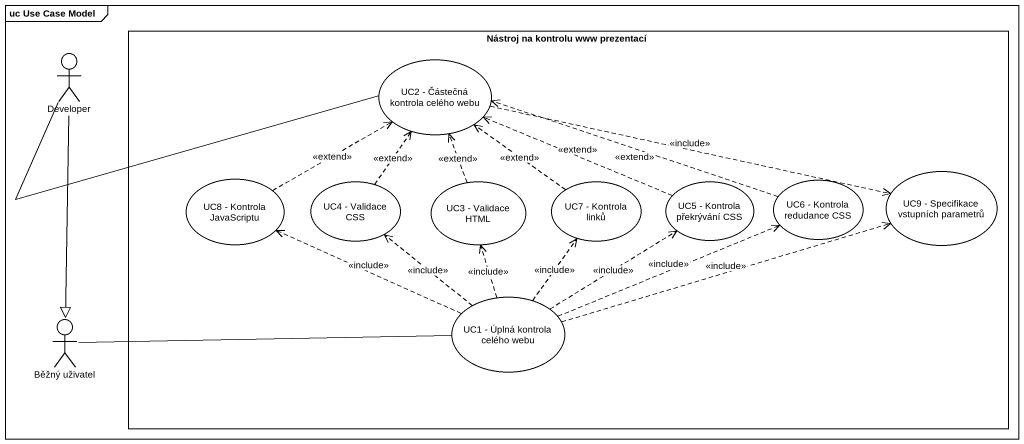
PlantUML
@startuml
mainframe uc Use Case Model
rectangle "Nástroj na kontrolu www prezentací" as Nástroj_na_kontrolu_www {
  usecase "UC2 - Částečná kontrola celého webu" as UC2_Částečná_kontrola
  usecase "UC8 - Kontrola JavaScriptu" as UC8_Kontrola_JavaScriptu
  usecase "UC4 - Validace CSS" as UC4_Validace_CSS
  usecase "UC3 - Validace HTML" as UC3_Validace_HTML
  usecase "UC7 - Kontrola linků" as UC7_Kontrola_linků
  usecase "UC5 - Kontrola překrývání CSS" as UC5_Kontrola_překrývání_CSS
  usecase "UC6 - Kontrola redudance CSS" as UC6_Kontrola_redudance_CSS
  usecase "UC9 - Specifikace vstupních parametrů" as UC9_Specifikace_vstupních
  usecase "UC1 - Úplná kontrola celého webu" as UC1_Úplná_kontrola_celého
}
actor Developer
actor "Běžný uživatel" as Běžný_uživatel
Developer -right- UC2_Částečná_kontrola
Developer --|> Běžný_uživatel
UC2_Částečná_kontrola .right.> UC9_Specifikace_vstupních : <<include>>
UC8_Kontrola_JavaScriptu .right.> UC2_Částečná_kontrola : <<extend>>
UC4_Validace_CSS .up.> UC2_Částečná_kontrola : <<extend>>
UC3_Validace_HTML .up.> UC2_Částečná_kontrola : <<extend>>
UC7_Kontrola_linků .up.> UC2_Částečná_kontrola : <<extend>>
UC5_Kontrola_překrývání_CSS .left.> UC2_Částečná_kontrola : <<extend>>
UC6_Kontrola_redudance_CSS .left.> UC2_Částečná_kontrola : <<extend>>
UC1_Úplná_kontrola_celého .left.> UC8_Kontrola_JavaScriptu : <<include>>
UC1_Úplná_kontrola_celého .up.> UC4_Validace_CSS : <<include>>
UC1_Úplná_kontrola_celého .up.> UC3_Validace_HTML : <<include>>
UC1_Úplná_kontrola_celého .up.> UC7_Kontrola_linků : <<include>>
UC1_Úplná_kontrola_celého .up.> UC5_Kontrola_překrývání_CSS : <<include>>
UC1_Úplná_kontrola_celého .right.> UC6_Kontrola_redudance_CSS : <<include>>
UC1_Úplná_kontrola_celého .right.> UC9_Specifikace_vstupních : <<include>>
UC1_Úplná_kontrola_celého -left- Běžný_uživatel
@enduml
